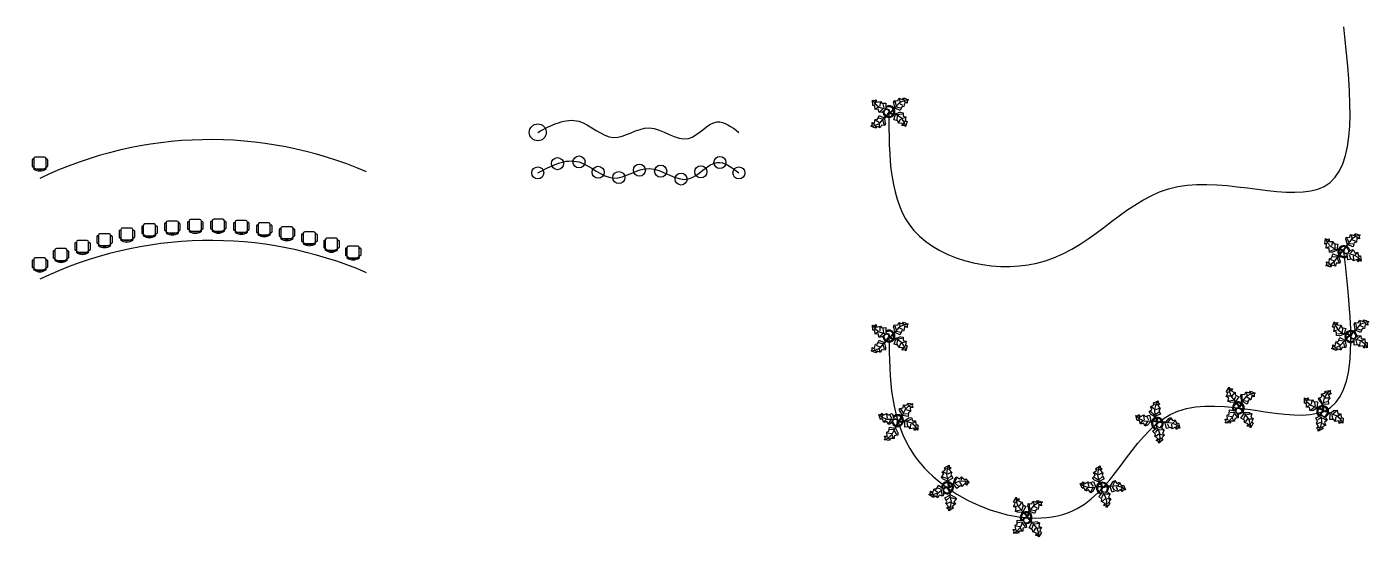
# Model space of a CAD drawing. Header units: millimetres. Extents: x 931 to 1598, y 1623 to 1876.
import ezdxf

# ---------------------------------------------------------------- set-up
doc = ezdxf.new("R2010")
doc.units = ezdxf.units.MM
doc.layers.add('Cota', color=255, linetype='Continuous')
doc.layers.add('Linha', color=7, linetype='Continuous', lineweight=30)

# ---------------------------------------------------------------- blocks, each defined once
blk = doc.blocks.new('*U1')
at = {"layer": 'Linha'}
blk.add_circle((0, 0), 3, dxfattribs=at)
blk = doc.blocks.new('*U2')
at = {"layer": 'Linha', "color": 0, "linetype": 'ByBlock', "lineweight": -2, "transparency": 16777216}
for p, rotation in [((1194.89, 1808.2), 19.46090751744471), ((1205.56, 1809.04), 343.8712766746265), ((1235.57, 1804.97), 17.86066845324579), ((1246.16, 1804.45), 338.5120206996592), ((1266.12, 1804.13), 37.95321024418387), ((1275.63, 1808.77), 353.2897186311716), ((1185.06, 1803.59), 27.73739654688163), ((1215.11, 1803.91), 329.0469388358605), ((1225.36, 1801.27), 11.35096129301822), ((1256.28, 1800.54), 349.7535455116583), ((1285.06, 1803.59), 322.8206769412388)]:
    blk.add_blockref('*U1', p, dxfattribs=dict(at, rotation=rotation))
blk = doc.blocks.new('cadeira')
at = {"layer": 'Linha'}
for p, q in [((2.29, 6.86), (-2.29, 6.86)), ((-3.81, 5.56), (-3.81, 2.32)), ((-3.05, 6.1), (-3.05, 1.78)), ((-1.89, 1.02), (1.89, 1.02)), ((3.05, 1.78), (3.05, 6.1)), ((3.82, 5.56), (3.82, 2.32))]:
    blk.add_line(p, q, dxfattribs=at)
for centre, radius, start, end in [((-2.29, 6.1), 0.762, 90, 180), ((2.29, 6.1), 0.762, 0, 90), ((-3.43, 5.45), 0.397, 16.2602, 163.7398), ((-3.43, 2.43), 0.397, 196.2602, 343.7398), ((-2.82, 1.18), 0.279, 57.97259, 216.69006), ((-2.29, 1.78), 0.762, 180, 207.58444), ((0, 5.08), 5.08, 233.1301, 306.8699), ((0, 5.63), 4.99, 237.57575, 302.42425), ((2.82, 1.18), 0.279, 323.30994, 122.02741), ((2.29, 1.78), 0.762, 332.41556, 0), ((3.44, 5.45), 0.397, 16.2602, 170.70537), ((3.44, 2.43), 0.397, 189.29463, 343.7398)]:
    blk.add_arc(centre, radius, start, end, dxfattribs=at)
blk = doc.blocks.new('*U6')
at = {"layer": 'Linha', "rotation": 334.4120713327741}
blk.add_blockref('cadeira', (1.59, 3.31), dxfattribs=at)
blk = doc.blocks.new('*U7')
at = {"layer": 'Linha', "color": 0, "linetype": 'ByBlock', "lineweight": -2, "transparency": 16777216, "rotation": 25.5879286672259}
for p in [(1003.38, 1769.14), (1014.79, 1769.91), (1026.24, 1770.01), (1037.67, 1769.44), (1049.05, 1768.21), (969.66, 1762.86), (980.77, 1765.61), (992.02, 1767.7), (1060.33, 1766.32), (1071.49, 1763.77), (948.02, 1755.45), (958.73, 1759.47), (1082.48, 1760.58), (1093.26, 1756.75), (937.55, 1750.81)]:
    blk.add_blockref('*U6', p, dxfattribs=at)
blk = doc.blocks.new('PLANTA_INTERIOR')
at = {"linetype": 'Continuous'}
for p, q in [((8.8871, 10.7908), (9.9809, 13.4933)), ((9.9809, 13.4933), (13.3837, 12.301)), ((13.3837, 12.301), (14.68, 13.9039)), ((14.68, 13.9039), (19.3848, 11.8146)), ((-16.2005, 11.4774), (-13.9899, 8.1064)), ((-16.2005, 11.4774), (-14.8639, 10.7964)), ((-16.0159, 6.3329), (-16.2005, 11.4774)), ((-14.0069, 5.8704), (-16.0159, 6.3329)), ((-15.3434, 6.5514), (-13.9984, 6.9884)), ((-14.8639, 10.7964), (-12.6195, 11.8975)), ((-13.5868, 2.2894), (-14.0069, 5.8704)), ((-13.9899, 8.1064), (-9.5434, 4.7185)), ((-10.6784, 2.491), (-13.5868, 2.2894)), ((-13.3174, 8.325), (-13.0735, 11.0065)), ((-13.1329, 3.1804), (-10.6614, 4.727)), ((-12.6195, 11.8975), (-12.1909, 9.4345)), ((-12.1909, 9.4345), (-8.3829, 10.3)), ((-9.5858, -0.8715), (-10.6784, 2.491)), ((-9.5434, 4.7185), (-4.1917, 2.9888)), ((-9.1318, 0.0195), (-5.9793, 2.9025)), ((-8.8369, 9.409), (-9.0894, 5.6095)), ((-8.3829, 10.3), (-7.0549, 8.501)), ((-7.1228, -0.443), (-3.5248, 2.2131)), ((-7.0549, 8.501), (-3.0284, 8.6941)), ((-4.8529, 4.012), (-5.7184, 7.82)), ((-3.5248, 2.2131), (-3.3011, 2.4355)), ((-3.3011, 2.4355), (-0.5306, 1.7947)), ((-3.0284, 8.6941), (-3.0709, 3.1041)), ((-3.0709, 3.1041), (0.0797, 2.3163)), ((-0.5306, 1.7947), (-0.2255, -0.5527)), ((-0.5306, 1.7947), (-0.5306, 1.7947)), ((0.0797, 2.3163), (0.4866, -0.031)), ((0.4866, -0.031), (2.1141, 0.2298)), ((2.1141, 0.2298), (5.4346, 3.9146)), ((6.1032, 3.6844), (2.8262, -0.031)), ((4.6914, 8.8812), (5.3859, 11.2828)), ((4.6914, 8.8812), (5.5014, 4.4831)), ((5.3859, 11.2828), (8.8871, 10.7908)), ((5.4346, 3.9146), (5.5014, 4.4831)), ((5.9878, 10.4842), (7.1971, 6.3869)), ((11.1089, 1.1958), (6.1032, 3.6844)), ((10.3916, 8.7942), (6.2847, 4.4028)), ((7.7005, 4.8881), (11.5025, 3.9967)), ((15.3859, 11.3055), (10.3916, 8.7942)), ((10.5828, 12.6946), (10.8893, 9.7953)), ((14.2977, 6.1031), (10.9934, 7.9956)), ((12.7005, 4.8994), (11.1089, 1.1958)), ((14.8995, 5.3044), (12.7005, 4.8994)), ((14.5816, 13.2037), (14.3848, 11.8033)), ((15.7909, 9.1065), (14.8995, 5.3044)), ((15.2875, 10.6053), (17.5907, 9.2105)), ((19.3848, 11.8146), (15.3859, 11.3055)), ((18.1925, 8.4119), (15.7909, 9.1065)), ((19.3848, 11.8146), (18.1868, 10.9119)), ((18.1868, 10.9119), (18.1925, 8.4119)), ((-18.008, -14.1781), (-16.8101, -13.2754)), ((-16.8157, -10.7754), (-14.4141, -11.4699)), ((-16.8101, -13.2754), (-16.8157, -10.7754)), ((-13.9107, -12.9688), (-16.2139, -11.574)), ((-14.4141, -11.4699), (-13.5228, -7.6679)), ((-14.0091, -13.669), (-9.0148, -11.1577)), ((-13.5228, -7.6679), (-11.3237, -7.2629)), ((-12.921, -8.4665), (-9.6166, -10.359)), ((-11.3237, -7.2629), (-9.7321, -3.5593)), ((-6.3237, -7.2516), (-10.1257, -6.3602)), ((-9.7321, -3.5593), (-4.7264, -6.0479)), ((-7.1228, -0.443), (-9.5858, -0.8715)), ((-9.206, -15.0581), (-9.5126, -12.1588)), ((-9.0148, -11.1577), (-4.9047, -6.8122)), ((-7.5103, -13.1543), (-8.6042, -15.8568)), ((-4.0092, -13.6463), (-7.5103, -13.1543)), ((-4.611, -12.8477), (-5.8203, -8.7504)), ((-2.019, -3.6148), (-4.7264, -6.0479)), ((-4.1246, -6.8466), (-4.0579, -6.2781)), ((-3.3146, -11.2447), (-4.1246, -6.8466)), ((-4.0579, -6.2781), (-0.9375, -3.1608)), ((-3.3146, -11.2447), (-4.0092, -13.6463)), ((-2.019, -3.6148), (-0.2255, -0.5527)), ((-0.9375, -3.1608), (0.5883, -0.8135)), ((0.5883, -0.8135), (2.2447, -2.0916)), ((2.8262, -0.031), (1.3003, -0.5527)), ((1.3003, -0.5527), (2.4193, -1.4655)), ((2.2447, -2.0916), (6.7108, -2.6626)), ((2.4193, -1.4655), (6.895, -2.1175)), ((4.943, -7.9659), (6.7108, -2.6626)), ((8.8321, -9.0266), (4.943, -7.9659)), ((11.6605, -0.5413), (6.895, -2.1175)), ((12.3677, -6.1981), (7.219, -2.6772)), ((8.125, -4.0768), (7.7715, -7.9659)), ((8.3544, -2.7453), (13.1973, -2.1704)), ((9.5392, -11.1479), (8.8321, -9.0266)), ((13.4283, -11.5015), (9.5392, -11.1479)), ((10.2463, -10.4408), (11.6605, -6.9053)), ((11.6605, -0.5413), (14.1354, -0.8948)), ((15.5496, -10.7943), (12.3677, -6.1981)), ((13.0748, -13.9763), (13.4283, -11.5015)), ((16.2567, -5.8446), (13.4283, -6.5517)), ((14.8425, -10.7943), (13.7819, -13.2692)), ((14.1354, -0.8948), (14.1354, -4.4304)), ((14.1354, -4.4304), (16.9638, -5.1375)), ((16.6103, -14.6834), (15.5496, -10.7943)), ((17.3174, -9.7337), (15.9032, -9.7337)), ((16.9638, -5.1375), (16.2567, -8.673)), ((16.2567, -8.673), (18.0245, -9.7337)), ((18.0245, -9.7337), (16.6103, -14.6834)), ((-18.008, -14.1781), (-14.0091, -13.669)), ((-13.3032, -16.2674), (-18.008, -14.1781)), ((-12.0069, -14.6645), (-13.3032, -16.2674)), ((-13.2048, -15.5672), (-13.008, -14.1668)), ((-8.6042, -15.8568), (-12.0069, -14.6645)), ((15.5496, -13.6228), (13.0748, -13.9763)), ((16.6103, -14.6834), (15.5496, -13.6228))]:
    blk.add_line(p, q, dxfattribs=at)
for centre, radius, start, end in [((0.0308, 0.1664), 6, 178.6147, 235.1169), ((0.0308, 0.1664), 5, 168.1647, 238.6725), ((0, 0), 6.1275, 34.37569, 120.1028), ((-0.0601, -0.2075), 5.2461, 33.82192, 124.9414), ((-0.2664, 0.1682), 5.2775, 338.4094, 20.03007), ((-0.098, 0.1364), 6.1288, 341.2017, 26.09184), ((-0.0234, 0.3825), 6.1492, 242.5812, 331.2714), ((-0.1102, 0.4886), 5.2883, 247.3711, 327.472)]:
    blk.add_arc(centre, radius, start, end, dxfattribs=at)
blk = doc.blocks.new('*U8')
at = {"layer": 'Linha', "xscale": 0.5, "yscale": 0.5, "zscale": 0.5, "rotation": 90.01063761760169}
blk.add_blockref('PLANTA_INTERIOR', (0, 0), dxfattribs=at)
blk = doc.blocks.new('*U9')
at = {"layer": 'Linha', "color": 0, "linetype": 'ByBlock', "lineweight": -2, "transparency": 16777216}
for p, rotation in [((1585.76, 1764.61), 96.54733566891238), ((1359.62, 1722.44), 270.8106332316465), ((1589.27, 1722.44), 90.63549206788596), ((1533.43, 1686.83), 353.0277678302223), ((1575.34, 1685.04), 21.68063263646859), ((1363.98, 1680.47), 286.8017303170601), ((1493.13, 1679.31), 39.39998736559581), ((1388.76, 1647.18), 324.7344752376085), ((1465.77, 1647.1), 47.32073977193816), ((1427.9, 1632.36), 355.2910185188162)]:
    blk.add_blockref('*U8', p, dxfattribs=dict(at, rotation=rotation))

msp = doc.modelspace()

# ---------------------------------------------------------------- linework, layer by layer
at = {"layer": 'Cota'}
for centre in [(1022.26, 1624), (1022.26, 1573.92)]:
    msp.add_arc(centre, 196.13, 66.66761, 115.58793, dxfattribs=at)
for points in [[(1359.62, 1833.95), (1372.05, 1775.07), (1437.45, 1759.92), (1503.23, 1796.84), (1576.02, 1796.84), (1585.76, 1876.12)], [(1185.06, 1823.74), (1205.48, 1829.22), (1222.68, 1821.2), (1240.45, 1825.96), (1259.96, 1820.73), (1274.16, 1828.93), (1285.06, 1823.74)], [(1185.06, 1803.59), (1205.48, 1809.06), (1222.68, 1801.04), (1240.45, 1805.8), (1259.96, 1800.57), (1274.16, 1808.77), (1285.06, 1803.59)], [(1359.62, 1722.44), (1372.05, 1663.56), (1453.23, 1636.89), (1503.23, 1685.33), (1576.02, 1685.33), (1585.76, 1764.61)]]:
    msp.add_spline(points, degree=3, dxfattribs=at)
at = {"layer": 'Linha'}
msp.add_circle((1185.06, 1823.74), 4.2, dxfattribs=at)

# ---------------------------------------------------------------- block references
at = {"layer": 'Linha', "xscale": 0.5, "yscale": 0.5, "zscale": 0.5}
msp.add_blockref('PLANTA_INTERIOR', (1359.62, 1833.95), dxfattribs=at)
at = {"layer": 'Linha'}
for name, p in [('cadeira', (937.55, 1804.57)), ('*U2', (0, 0)), ('*U7', (0, 0)), ('*U9', (0, 0))]:
    msp.add_blockref(name, p, dxfattribs=at)

doc.saveas('drawing.dxf')
